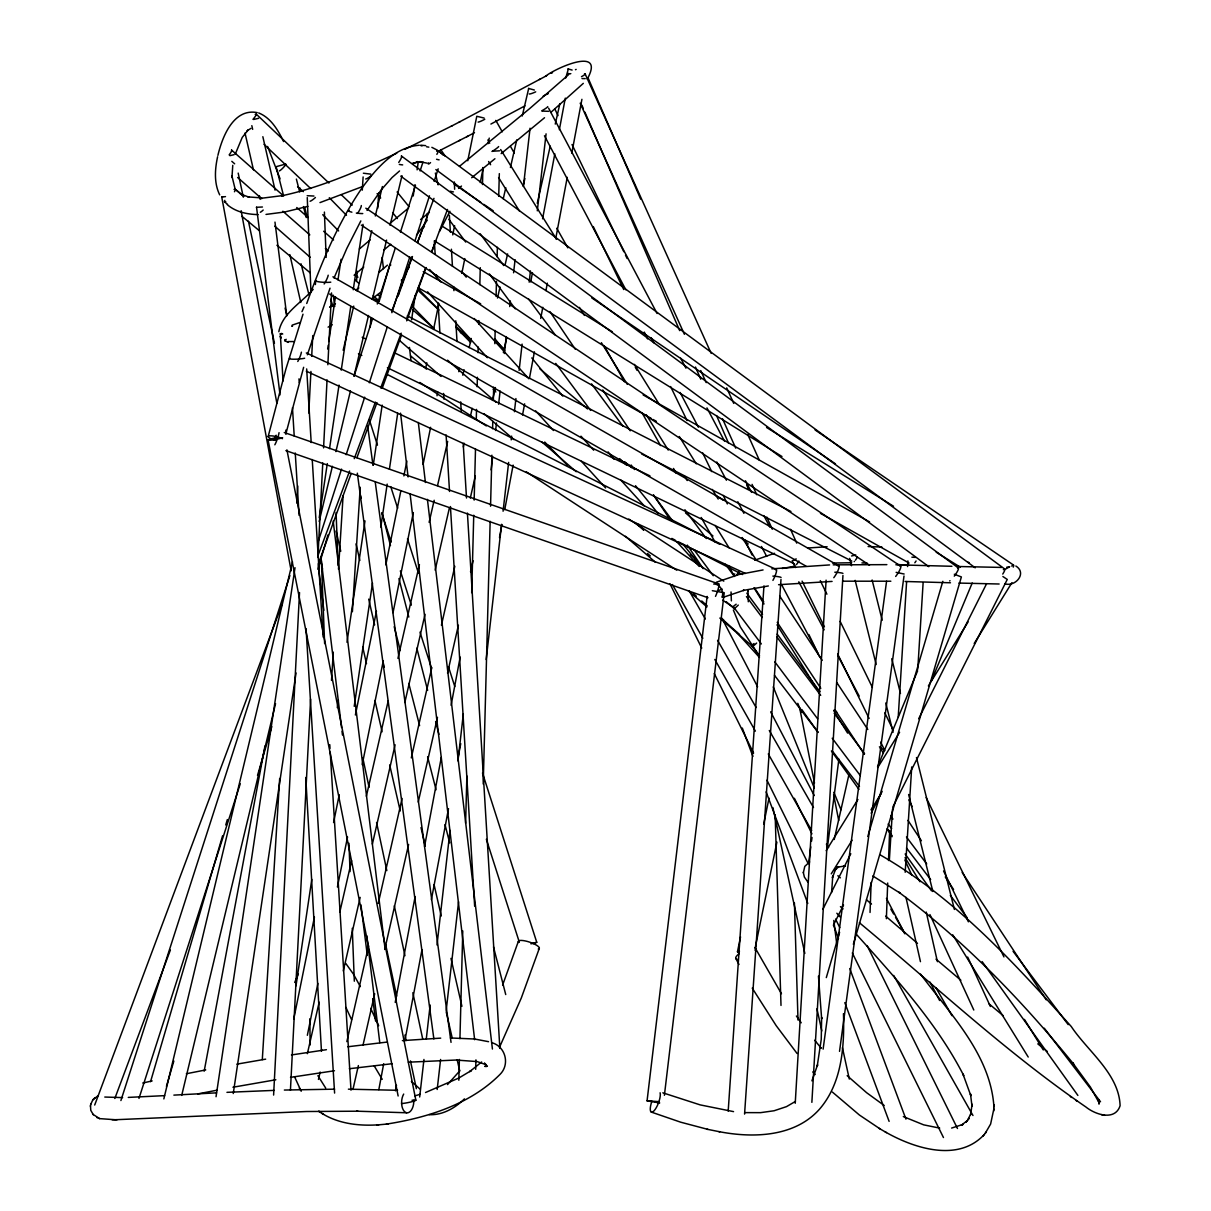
<?xml version="1.0" encoding="UTF-8"?>
<svg xmlns="http://www.w3.org/2000/svg" width="1211" height="1211" viewBox="0 0 1211 1211"><rect width="100%" height="100%" fill="white"/><g stroke="black" fill="none" stroke-linecap="round" stroke-linejoin="round"><path stroke-width="1.5" d="M90.477 1105.688L90.78 1110.336L93.308 1114.71M731.035 591.952L731.368 600.883M458.833 1080.242L459.378 1059.458M459.938 1038.66L462.769 930.956M465.614 823.238L466.871 775.994M471.7 592.694L473.743 515.22M474.152 500.098L475.499 449.084M476.286 418.839L476.544 409.394M477.134 386.718L477.391 377.272M478.042 352.704L478.178 347.042M478.784 324.366L478.89 320.582M479.828 284.676L480.283 267.676M482.478 184.526L482.917 167.512M475.681 1069.343L475.938 1059.882M483.219 783.986L490.152 521.32M490.546 506.213L491.893 455.185M492.589 428.724L492.786 421.171M493.331 400.387L493.679 387.157M494.83 343.697L495.178 330.467M496.086 296.453L496.48 281.33M497.131 256.762L497.373 247.316M498.72 196.303L499.326 173.627M278.833 331.723C282.208 313.271 301.6 302.614 313.18 289.368M870.043 912.458L871.148 882.425M886.376 918.695L887.693 883.031M888.526 860.506L889.646 830.458M985.194 1133.375L990.613 1124.065L993.837 1108.958M993.928 1106.748C990.492 1054.539 950.151 1013.955 920.511 974.098M993.762 1110.911L994.004 1104.81M273.61 1095.062L299.526 592.512M308.775 413.027L310.924 371.459M311.696 356.352L312.771 335.568M315.405 284.555L315.602 280.77M290.428 1090.233L310.606 699.141M317.903 557.454L322.777 462.98M323.564 447.873L327.061 379.86M327.848 364.738L331.542 292.941M795.233 1103.266L826.099 580.145M811.87 1102.343L842.947 575.437M262.303 1059.625L279.68 778.461M296.71 502.959L297.755 485.974M331.496 680.431L333.282 652.139M338.49 569.17L343.107 495.617M356.609 280.649L357.2 271.219M362.286 190.142L363.118 176.942M352.401 611.691L360.212 487.231M370.278 326.94L370.869 317.524M377.741 208.141L378.695 193.064M889.374 859.961L892.522 809.175M898.229 717.018L906.615 581.598M907.539 566.551L907.887 560.905M905.192 872.268L911.716 766.941M917.771 669.138L923.13 582.627M803.347 872.768L804.785 866.38L809.614 861.96M728.189 1111.108L763.959 585.867M744.568 1114.105L780.989 579.448M309.91 1018.678L310.077 1045.048M232.769 165.317L231.967 177.472L231.937 175.989L235.025 188.659M419.672 1096.999L423.956 1059.458M426.302 1038.811L430.162 1005.009M437.004 944.928L450.053 830.398M457.97 760.932L463.313 713.99M491.121 469.929L492.62 456.774M495.617 430.495L496.465 422.987M498.614 404.217L500.098 391.062M504.381 353.521L506.304 336.613M509.725 306.58L510.376 300.949M513.585 272.778L515.084 259.638M523.424 186.418L530.055 128.215M437.186 1089.491L440.607 1059.458M446.178 1010.64L458.575 901.741M486.171 659.541L501.581 524.363M503.08 511.224L508.635 462.405M511.209 439.881L511.632 436.127M514.418 411.71L515.916 398.57M519.125 370.415L522.108 344.121M529.177 282.163L530.448 270.901M537.306 210.82L546.07 133.846M659.707 1102.918L647.068 1100.829L707.133 596.402M664.4 1095.289L724.239 592.739L712.325 590.696M808.6 863.7L810.795 846.852M811.521 841.251L812.021 837.497M827.204 849.002L838.905 759.161M823.117 1049.135L886.573 581.28M839.526 1051.36L903.996 576.027M295.999 985.845L311.787 879.398M337.279 707.618L338.399 700.155M346.982 642.269L364.995 520.897M373.306 464.873L382.176 405.125M413.208 195.985L414.873 184.783M417.099 169.843L418.204 162.38M354.217 706.316L372.504 583.066M380.814 527.057L387.187 484.112M389.412 469.172L397.723 413.148M411.573 319.78L415.176 295.514M426.272 220.826L427.377 213.348M747.777 590.983L747.974 589.636L748.292 601.776M216.042 1096.712L295.015 567.702M327.666 349.01L328.226 345.271M328.786 341.532L335.477 296.665M337.99 279.847L341.063 259.275M233.254 1093.548L296.044 672.953M319.204 517.808L327.303 463.601M329.528 448.645L339.019 385.098M341.245 370.142L350.736 306.58M353.249 289.762L363.012 224.338M756.648 643.056L752.712 646.568L753.075 645.66M90.764 1104.25L92.838 1099.86L98.03 1095.728M1098.861 1099.724L1099.058 1104.114L1098.634 1100.875L1098.498 1101.692L1090.475 1087.175L1072.613 1062.774L1073.673 1064.121C1021.978 1000.695 964.667 940.962 898.774 892.189L900.091 893.112L872.783 875.977M90.401 1106.218L90.855 1103.705M204.175 1071.19L264.982 745.915M378.816 1089.673L383.705 1063.682M395.225 1002.405L415.131 896.564M424.561 846.428L441.319 757.299M451.097 705.302L460.18 657.028M530.721 281.951L532.462 272.657M542.589 218.813L554.82 153.827M559.361 129.683L565.295 98.121M395.437 1090.869L396.481 1085.298M404.868 1040.749L421.973 949.757M431.404 899.622L448.509 808.63M458.288 756.648L460.74 743.645M499.492 537.533L501.944 524.545M504.73 509.68L513.116 465.115M522.546 414.979L524.635 403.838M529.525 377.847L534.414 351.856M540.712 318.432L542.8 307.291M545.949 290.579L547.342 283.147M555.728 238.582L567.248 177.306M571.789 153.161L581.916 99.317M217.602 156.734C214.892 169.222 213.893 183.043 219.691 194.85M293.758 1019.041L314.421 917.075M333.585 822.541L339.231 794.734M355.383 715.02L376.439 611.222M385.825 564.871L400.871 490.727M403.868 475.893L406.881 461.058M425.666 368.371L426.802 362.816M433.568 329.453L438.821 303.492M452.732 234.904L454.609 225.64M467.764 160.76L476.786 116.271L484.112 118.042M307.352 1035.299L317.872 983.393M337.415 886.997L347.557 836.952M362.21 764.656L383.266 660.843M393.03 612.645L413.329 512.556M423.108 464.358L430.616 427.286M437.004 395.77L437.761 392.061M461.815 273.414L464.812 258.594M480.222 182.589L483.234 167.754M488.124 143.655L489.244 138.099M737.484 951.71L740.526 936.905M763.717 823.995L769.03 798.079M755.225 947.638L776.887 842.129M346.846 1041.627L368.613 945.821M378.226 903.451L402.082 798.427M411.301 757.889L431.797 667.609M441.425 625.224L454.821 566.279M470.307 498.099L475.317 475.984M492.483 400.447L495.405 387.55M503.367 352.537L506.713 337.808M537.26 203.297L550.233 146.183M555.259 124.082L559.86 103.813M565.719 78.019L568.398 68.815M352.946 1089.522L358.38 1065.559M362.982 1045.305L374.699 993.701M384.75 949.485L408.607 844.461M418.234 802.091L437.474 717.336M447.525 673.119L458.409 625.209M470.534 571.774L473.047 560.723M834.212 839.465L848.82 775.131M307.367 1053.661L319.174 1002.178M339.807 912.095L351.614 860.612M366.358 796.263L388.262 700.654M397.95 658.375L419.43 564.614M429.118 522.319L434.174 500.264M437.549 485.55L447.661 441.425M462.829 375.243L464.085 369.733M469.141 347.663L471.246 338.474M503.261 198.74L505.789 187.72M510.421 167.496L516.749 139.916M522.229 116.014L528.692 88.418M318.448 1079.41L320.143 1072.053M343.303 970.934L360.167 897.396M372.382 844.082L395.119 744.81M404.822 702.516L425.031 614.265M435.143 570.139L449.463 507.636M463.374 446.965L464.207 443.287M470.534 415.706L472.214 408.349M497.494 298.042L500.022 287.022M505.078 264.952L507.606 253.916M523.197 185.904L524.878 178.547M163.848 1098.907L292.487 561.798M343.152 350.267L353.733 306.111M357.26 291.397L371.792 230.696M375.319 215.982L382.373 186.555M181.711 1095.395L275.548 703.606M319.159 521.502L332.389 466.326M335.901 451.612L350.448 390.911M353.975 376.197L368.507 315.496M372.473 298.935L386.566 240.081M390.093 225.352L401.991 175.701M268.176 436.505L285.917 368.961L303.007 314.209M285.826 434.007L303.643 367.296M217.904 155.371C222.219 137.01 233.496 107.976 257.247 112.623M150.542 1081.711L222.567 835.832M225.746 824.994L227.335 819.575M379.331 300.706L389.927 264.558M166.437 1086.358L173.839 1061.048M257.519 775.403L271.824 726.6M317.903 569.306L327.954 534.959M397.859 296.332L403.157 278.242M826.296 977.61L839.601 932.364M867.803 836.468L942.839 581.325M853.361 944.277L961.383 576.951L954.329 574.241M307.352 354.808L330.028 288.173M120.903 1100.557L289.898 575.513M354.127 375.925L372.655 318.387M377.287 304.006L395.225 248.27M400.432 232.088L415.479 185.328M420.111 170.948L423.002 161.956M138.977 1098.422L240.262 783.774M317.812 542.831L341.532 469.111M346.164 454.715L364.678 397.178M369.31 382.797L387.248 327.061M391.88 312.68L409.818 256.929M415.025 240.747L429.496 195.804M434.128 181.408L438.185 168.829M735.38 607.831L738.301 605.076M235.343 153.948L242.23 137.418L248.134 130.046L247.074 130.849L250.904 128.366M518.399 941.28L502.61 985.118M539.319 948.334L521.305 998.015L499.447 1047.424M306.731 303.492C321.324 263.059 337.869 222.748 362.513 187.266C376.47 168.511 394.241 147.182 419.324 145.229M398.252 295.62L412.467 256.535M417.644 242.321L423.456 226.321M318.175 564.281L351.129 473.652M356.942 457.667L376.984 402.582M382.146 388.353L401.537 335.053M406.699 320.839L426.09 267.525M431.903 251.525L435.778 240.868M94.7 1105.037L281.86 604.849M391.653 311.469L412.149 256.671M417.447 242.533L433.977 198.347M114.833 1098.468L170.388 949.999M317.872 555.864L349.616 471.034M354.248 458.651L375.41 402.097M380.693 387.959L401.204 333.176M406.487 319.038L425.666 267.782M431.616 251.873L447.495 209.458M294.712 982.439L298.33 973.856M449.917 211.259L439.548 231.422M334.039 278L346.815 248.452L360.833 220.917M877.551 766.79L917.605 670.849M931.426 680.718L972.206 583.021M811.915 1080.833L817.607 1064.802L817.198 1066.301L821.24 1039.462L821.648 1017.407L821.648 1018.799L818.454 976.111M822.814 909.4L850.803 853.74M871.163 813.247L882.198 791.313M918.665 718.774L986.541 583.823M833.35 925.28L843.537 905.026M892.734 807.192L1007.264 579.448L1002.89 576.512M280.044 394.847L256.55 207.187M301.963 311.666L304.052 306.943M826.144 850.697L857.903 799.502M877.763 767.502L899.591 732.307M928.383 685.926L968.089 621.939M831.276 873.812L852.12 840.222M870.981 809.826L880.912 793.826M974.204 643.465L1011.927 582.673M367.039 210.426L381.041 190.082L392.092 177.502L399.554 170.963M423.865 225.367L427.195 220.13M283.026 380.996L280.316 333.782L281.663 333.419M482.493 772.981L536.745 942.279L533.249 943.657M424.546 224.307L416.478 235.222M647.068 1100.829L659.132 1101.647M736.742 574.862L738.907 571.94M587.259 79.109C605.969 45.185 554.714 68.527 545.45 76.308M459.741 1070.902L447.51 1084.572M885.211 1131.891C913.745 1148.195 958.007 1162.742 984.119 1134.692M982.984 1136.13L986.329 1131.952M761.341 643.934L733.215 606.514L736.167 604.198M759.6 655.847L751.562 645.342L752.273 644.752M548.644 111.321L541.847 111.064M291.155 570.85L221.749 197.075L222.642 196.772M95.033 1097.65L92.838 1099.86M481.63 1061.986L469.686 1071.629L471.367 1070.509L458.787 1078.047L425.53 1092.519M583.308 83.362L550.778 112.456M1006.084 568.867L1009.702 566.687L1006.735 567.217M405.776 270.764L409.121 267.586M464.449 1098.861C455.124 1108.05 442.62 1115.301 429.148 1114.68M568.368 74.855L529.646 108.612L459.484 166.331M354.112 275.245L363.754 266.98M387.444 265.148L378.937 272.384M283.631 196.015L276.108 166.694L285.539 164.09M359.364 248.997L370.127 239.929M544.526 117.739L501.142 153.63M383.751 250.102L390.759 244.259M389.881 223.46L408.576 208.02M420.595 219.554L429.36 212.349M471.669 177.745L494.921 158.732M458.591 188.432L461.497 186.055M380.511 292.381L371.732 299.011M754.029 643.525L751.562 645.342M355.913 290.034L358.85 287.946M795.385 1101.45L786.514 1106.627L774.086 1110.759L760.599 1112.652L744.947 1112.621M335.417 303.734L329.695 307.231L330.891 306.534M328.105 327.137L332.314 324.79M524.938 105.872L490.909 124.052M546.661 75.672L459.12 122.144M543.209 96.108L548.144 93.489L546.963 94.11M539.334 79.517L540.515 78.897M551.293 73.281L552.534 72.63M466.704 136.767L474.5 132.695M451.294 126.201L460.119 121.63M438.276 151.299L467.718 136.237M458.863 140.824L459.877 140.309M826.81 848.139L828.657 847.185M452.308 125.672L404.746 149.392M412.679 163.894L417.492 161.563M796.217 558.892L793.023 560.421M396.769 153.191C359.606 170.312 321.823 187.311 281.603 195.819L282.95 195.546L263.287 198.029L247.952 196.893L249.39 197.302L240.414 193.972L241.7 194.683L235.842 189.809M716.352 582.234L739.225 574.453L763.066 569.942M717.533 591.074L722.074 589.03M723.028 597.371L744.129 590.226L743.024 590.484L768.349 585.957M754.771 560.178L774.586 553.291M362.906 186.403L319.976 202.6M299.95 322.489L292.154 325.138M258.594 118.3L253.538 119.495M530.933 943.838L536.745 942.279M234.117 154.66L229.893 155.674M414.904 1095.849L420.278 1094.275M412.27 163.349L421.004 161.684L419.551 161.699L426.862 163.107M307.882 206.354L284.827 211.97L266.011 214.423M855.783 554.941L851.56 555.985M142.747 1083.028L152.147 1080.908M782.109 568.519L795.203 566.127M733.366 574.286L734.82 573.984M186.358 1073.733L205.719 1069.934M197.862 1093.896L217.299 1090.142M232.951 1087.236L275.851 1079.758M236.841 1064.151L265.648 1059.156M951.619 1128.062L963.002 1124.413L961.216 1125.322L967.105 1120.796L965.969 1122.219L969.027 1118.404L967.892 1119.827L971.161 1112.879L970.662 1114.726L972.055 1104.19L971.979 1106.127L970.48 1093.881L970.859 1095.728L962.972 1074.051L963.729 1075.595C936.481 1022.462 895.519 978.064 856.01 933.893M225.488 196.621L221.795 197.09M291.442 1054.948L326.425 1049.695M290.519 1077.366L334.463 1070.751M484.945 1066.21L487.412 1065.907M386.324 1124.126C427.211 1117.768 470.519 1104.296 500.264 1074.142C510.134 1064.121 505.426 1046.213 491.636 1042.656M320.93 1050.452L322.277 1050.27M347.799 1046.758L386.294 1042.171M349.343 1068.723L392.258 1063.697M771.861 568.837L829.565 564.931M262.439 207.005L256.429 207.293M778.567 584.701L832.078 581.416M320.098 1112.137L318.66 1111.183C335.916 1123.581 358.168 1126.26 378.831 1124.792M402.4 1040.612L440.713 1038.13M377.015 1124.974L388.141 1123.959M293.743 341.547L287.885 341.593M408.364 1062.198L455.987 1060.034L477.134 1061.578L486.156 1064.726L484.521 1063.319L485.868 1064.984L484.536 1063.213M807.586 547.993L827.143 546.766M843.643 866.001L845.475 865.895L836.877 867.288L838.799 866.652L834.394 870.754L835.666 869.089L832.381 877.718L832.774 875.886L831.594 892.492M1005.069 583.884C1015.696 586.896 1027.261 573.075 1015.862 566.021M173.869 1095.122L216.512 1092.852M164.62 1095.637L128.275 1097.408M226.957 1092.337L274.14 1090.384M832.578 563.039L851.742 562.767M284.358 1090.051L334.599 1089.173M122.614 1097.605L104.782 1097.045M313.952 196.046L307.185 195.698M833.229 564.841L886.861 564.644M843.128 581.189L890.842 581.219M92.884 1114.287L99.635 1118.616L115.242 1119.736L306.534 1111.516L357.911 1111.198L356.73 1111.183L406.699 1112.773M1001.724 567.429L957.008 566.476M486.807 1066.482L484.96 1066.467M112.078 1119.736L117.104 1119.721M450.431 1037.963L474.576 1039.008L488.563 1041.687M999.136 584.005L958.885 583.066M348.405 1089.173L397.586 1090.294M282.738 334.024L280.316 333.782M861.929 562.933L867.015 563.024M492.393 151.239L499.598 150.8M895.883 564.78L951.922 566.294M905.101 581.477L950.468 582.779M868.12 546.524L881.896 547.054M258.079 214.604C247.226 214.362 235.767 211.986 227.335 204.72M911.883 557.181L915.652 557.378M859.356 922.706C934.226 984.861 1005.599 1051.89 1085.964 1107.036C1095.213 1114.559 1114.998 1121.325 1120.099 1105.749C1119.1 1073.854 1087.841 1051.436 1071.251 1026.504C1014.212 962.896 954.995 897.745 880.125 854.86M370.838 174.142L363.376 173.218M897.563 564.508L908.886 565.355M420.777 145.199L425.742 145.638M939.691 1128.107L923.69 1124.852L903.315 1116.572M896.14 572.364L904.133 574.014M582.007 78.564L585.216 78.624M428.83 147.136L426.575 146.788M733.548 1111.622L700.17 1104.886L662.826 1092.806M718.819 1131.604C752.97 1138.264 794.704 1137.129 819.529 1109.155C842.023 1083.134 844.521 1046.455 843.462 1013.637M726.661 566.052L730.263 566.703M651.276 1112.076L680.733 1122.203L707.951 1129.409M707.073 1129.242L719.758 1131.785M1101.404 1114.635L1102.752 1114.922M1103.297 1115.028L1104.674 1115.316M422.003 145.956L420.701 145.562M534.339 90.023L528.541 88.433M572.122 70.056L567.929 68.891M655.287 1101.813L658.86 1102.964M284.252 432.509L718.744 583.944M285.902 450.613L707.981 597.719M967.831 562.131L969.254 562.676M96.789 1117.496L97.667 1117.844M98.772 1118.268L99.635 1118.616M431.858 147.333L437.383 150.194M306.322 352.946L776.327 569.488M306.262 371.141L745.386 573.454M258.7 112.941C271.007 117.906 278.061 130.198 283.586 141.551M362.21 337.248L365.616 338.898M394.559 352.84L649.959 475.878M358.426 353.809L361.832 355.444M387.384 367.75L794.31 563.796M372.307 298.073L378.967 301.478M407.32 315.92L790.934 511.481M641.648 453.958L851.802 561.087M386.581 374.093L719.758 544.329M284.812 340.685L288.173 342.41M671.848 538.426L675.208 540.151M678.569 541.877L742.525 574.544M423.245 271.627L480.676 303.825M643.132 394.922L869.574 521.911M418.431 287.9L651.442 418.567M653.077 419.49L656.362 421.322M820.452 513.343L909.052 563.039M332.904 276.819L838.905 565.885M329.619 294.016L806.057 566.173M832.351 1092.034L859.432 1115.043L880.2 1128.985M878.989 1128.274L886.467 1132.618M442.03 226.109L612.342 331.784M766.593 427.498L893.536 506.259M434.9 241.171L781.973 456.517M936.224 552.216L960.323 567.172M460.362 332.45L469.868 338.52M715.474 495.208L723.391 500.249M419.808 382.449L486.307 425.924M628.781 519.065L723.769 581.159M526.331 471.851L676.722 570.169M722.634 600.187L735.304 608.467M322.05 1113.409L323.488 1114.362M365.813 208.171L900.651 566.158M361.302 225.079L869.483 565.219M884.227 1105.522L866.622 1092.7L847.17 1075.686M454.14 184.163L480.706 202.252M483.825 204.387L493.195 210.759M815.079 429.935L1013.531 565.068M591.695 297.861L835.454 463.843M1070.327 1096.515L1071.69 1097.469M1075.671 1100.239L1077.079 1101.223M884.015 750.109L879.398 746.824M438.11 150.648L1004.782 569.064M435.869 169.57L975.203 567.808M401.507 156.083L958.355 567.959M400.765 176.125L928.792 566.672M420.066 1089.083L411.392 1081.453M1047.318 1051.451L1037.782 1043.867M837.83 875.72L840.404 877.839M235.176 189.188L243.88 196.409M224.61 201.934L227.517 204.341M242.049 216.375L259.472 230.801M276.91 245.227L310.319 272.899M410.544 355.883L426.514 369.113M1003.132 1015.605L989.099 1003.934M539.818 368.795L587.577 408.955M742.434 539.137L748.231 544.011M297.603 186.782L303.401 191.656M624.694 461.769L631.93 467.855M685.471 512.874L712.976 535.989M438.609 151.027L443.393 155.265M960.868 980.229L935.997 959.127M840.434 906.645L843.098 908.886M866.501 899.818L871.496 904.072M885.65 916.137L917.484 943.354M354.611 279.65L358.91 283.359M373.2 295.756L378.922 300.722M447.555 360.197L496.177 402.324M541.923 441.985L576.239 471.73M634.867 522.531L643.45 529.964M726.373 601.837L734.956 609.269M399.539 340.488L441.001 376.424M483.9 413.602L513.933 439.623M625.451 536.276L655.484 562.298M688.378 590.801L706.952 606.908M719.834 618.064L752.712 646.568M282.859 211.229L309.789 234.873M325.365 248.573L328.211 251.055M355.141 274.7L357.972 277.198M377.802 294.621L380.648 297.104M274.761 226.169L310.198 257.277M647.491 553.457L650.337 555.955M231.619 150.119L282.587 195.047M296.756 207.535L308.078 217.511M323.655 231.24L333.555 239.975M412.845 309.88L434.083 328.59M690.361 554.502L696.022 559.497M231.816 161.32L234.646 163.818M237.659 177.502L261.727 198.725M693.6 593.784L696.31 596.175M701.759 600.974L707.133 605.727M723.603 620.32L739.588 634.564M834.273 709.934L836.725 712.129M256.248 114.122L328.923 183.028M341.26 194.714L352.219 205.113M494.815 340.306L504.412 349.404M619.578 458.606L626.435 465.1M264.059 144.336L310.667 188.538M418.991 291.23L438.185 309.426M456.002 326.319L471.094 340.624M329.301 197.711L346.482 215.301M417.825 288.385L438.972 310.031M456.153 327.621L470.685 342.501M322.747 214.695L338.611 230.938M412.603 306.701L433.735 328.363M493.195 389.246L495.844 391.955M544.723 442.03L567.187 465.024M839.147 915.698L840.267 916.878L836.831 913.23M812.823 1071.902L815.215 1074.505M429.648 269.508L441.092 282.118M474.167 318.523L528.844 378.755M580.977 436.187L593.693 450.189M620.395 479.617L644.555 506.228M676.343 541.241L699.231 566.46M427.574 291.836L487.337 357.669M535.656 410.892L553.457 430.51M581.431 461.33L605.591 487.942M638.666 524.348L643.752 529.964M736.576 632.203L759.464 657.422M820.664 1047.545L821.285 1048.226L814.655 1040.234M808.04 882.304L804.392 877.097L803.287 872.298M345.619 963.214L353.415 974.083L360.363 986.662M325.714 1088.099L317.887 1075.686M397.102 191.974L409.03 206.657M461.467 271.279L466.235 277.152M531.796 357.926L562.782 396.103M608.073 451.915L614.038 459.257M635.487 485.687L658.133 513.585M683.171 544.435L701.048 566.46M377.105 193.593L380.678 197.999M392.606 212.682L397.375 218.555M495.102 338.974L504.639 350.721M797.095 1053.525L776.175 1025.641L752.243 988.131M774.525 675.375L818.136 732.428L801.727 709.434M833.062 751.94L859.462 786.469M888.163 824.01L891.599 828.506M906.524 848.033L930.638 879.564M1044.276 1028.2L1100.527 1101.768M746.445 596.569L762.188 617.519M776.826 636.971L820.695 695.356M834.197 713.309L864.578 753.726M1013.077 951.301L1068.208 1024.642M774.843 661.887L817.592 718.774M832.214 738.226L860.34 775.645M890.721 816.063L892.961 819.06M906.464 837.013L926.718 863.958M950.347 895.383L967.226 917.847M480.131 233.723L503.761 265.572M528.511 298.935L555.516 335.326M591.528 383.857L623.029 426.317M684.911 509.74L706.301 538.547M725.419 564.326L734.426 576.466M746.809 593.148L762.552 614.371M777.174 634.095L819.938 691.723M448.842 219.312L465.72 242.064M489.35 273.913L515.22 308.79M555.728 363.391L590.605 410.408M631.113 464.994L634.488 469.55M653.622 495.329L672.741 521.108M694.13 549.93L713.249 575.709M758.48 654.803L740.224 626.753L733.382 610.041M831.427 750.956L858.932 789.39M887.542 829.384L891.947 835.529M905.147 853.982L931.547 890.887M982.151 961.625L1077.881 1095.425M796.399 1016.029L801.228 1022.795M441.031 149.997L445.254 156.28M549.9 311.56L575.27 349.207M602.745 389.987L630.22 430.768M653.486 494.921L670.394 520.019M687.318 545.117L703.167 568.64M779.627 595.918L822.163 660.343M836.68 682.353L867.803 729.506M880.246 748.368L883.364 753.075M962.2 872.525L1046.213 999.817M754.408 587.744L763.747 601.882M777.22 622.318L820.801 688.332M835.318 710.327L864.366 754.332M907.932 820.347L921.404 840.782M945.276 876.931L953.572 889.495M382.222 1079.304L374.123 1065.756M500.673 149.558L556.545 239.339M634.382 364.39L659.329 404.459M679.295 436.52L696.249 463.783M712.219 489.426L718.199 499.053M742.161 537.533L756.118 559.966M488.608 161.517L490.606 164.726M498.584 177.548L519.549 211.214M579.418 307.397L584.413 315.42M601.367 342.668L627.313 384.356M646.28 414.813L668.23 450.083M684.2 475.741L687.182 480.54M715.126 525.438L729.098 547.872M754.044 587.956L764.02 603.986M776.993 624.831L816.91 688.953M833.698 710.6L847.609 733.109M1024.43 1019.39L1043.292 1049.952M887.163 828.657L892.129 836.695M905.041 857.615L919.951 881.729M952.724 934.816L1028.215 1057.036M781.458 993.731L755.376 948.274M294.53 1076.685L301.191 1091.262M299.299 1088.068L300.222 1089.643M890.842 909.113L893.657 914.033M895.534 917.317L904.95 933.711M935.967 987.798L951.952 1015.666M689.362 591.135L705.347 619.003M717.578 640.316L756.133 707.527M769.288 730.475L813.489 807.525M495.799 120.389L502.262 131.817M510.573 146.531L514.266 153.07M556.757 228.243L567.838 247.846M635.26 367.16L637.107 370.415M487.851 139.961L489.698 143.231M604.228 345.877L624.543 381.828M642.087 412.89L660.57 445.572M673.498 468.445L676.268 473.35M701.199 517.475L715.065 541.998M728.916 566.506L734.456 576.315M672.408 584.55L702.834 638.303M714.823 659.465L755.392 731.126M768.289 753.938L811.627 830.489M893.688 975.445L972.978 1115.513M735.804 958.461L738.998 964.471M548.613 108.173L657.089 313.513M680.703 358.229L685.956 368.174M706.952 407.91L724.45 441.031M745.446 480.782L751.577 492.377M763.823 515.553L769.939 527.148M798.821 581.795L824.191 629.826M838.179 656.317L859.174 696.068M544.466 135.768L625.83 289.792M651.2 337.808L653.819 342.774M680.067 392.455L698.444 427.241M716.821 462.012L726.433 480.237M737.817 501.763L743.932 513.358M761.431 546.479L766.684 556.409M781.549 584.565L820.044 657.437M886.437 898.38L904.738 933.545M930.018 982.091L939.6 1000.498M721.847 618.094L757.586 686.728M770.65 711.841L814.231 795.536M794.371 798.276L811.93 833.849M867.137 945.624L957.477 1128.516M669.955 583.763L701.744 648.112M714.278 673.513L753.59 753.106M766.972 780.202L807.964 863.186M835.56 919.073L839.753 927.55M852.302 952.951L943.46 1137.538M820.286 580.644L826.901 594.207M840.131 621.334L872.404 687.424M884.817 712.855L893.082 729.809M926.173 797.595L1003.949 956.917M792.161 560.799L795.476 567.565M802.091 581.129L824.434 626.889M837.664 654.016L869.104 718.426M880.7 742.146L884.832 750.623M908.825 799.775L912.125 806.556M943.566 870.966L968.391 921.813M554.759 108.793L558.044 115.605M572.016 144.533L623.832 251.721M625.481 255.127L627.131 258.533M808.872 634.549L817.925 653.259M593.299 226.593L623.741 289.55M644.297 332.086L647.582 338.898M670.606 386.536L687.061 420.565M702.683 452.884L711.735 471.609M723.239 495.42L727.357 503.927M744.629 539.667L752.031 554.971M267.601 146.47L280.089 178.865M345.922 1007.461L351.553 1019.586M378.68 1025.732L370.687 1008.369M967.68 957.068L990.401 1006.508M904.844 859.977L911.898 875.326M929.912 914.547L973.795 1010.019M585.17 73.962L711.175 353.385M726.721 387.883L733.73 403.399M747.732 434.446L759.388 460.316M790.511 529.313L796.732 543.118M580.19 103.192L684.412 334.312M700.745 370.536L706.195 382.615M722.528 418.824L735.743 448.146M752.076 484.37L756.754 494.724M766.866 517.142L772.3 529.222M587.986 77.746L640.68 199.149M581.84 105.145L583.339 108.612M584.852 112.093L679.689 330.618M695.492 367.039L700.76 379.179M716.564 415.6L728.613 443.362M746.672 484.975L748.186 488.457M435.37 173.067L438.11 184.859L437.973 183.361M797.792 703.349L801.334 712.068M833.895 792.312L840.979 809.75M773.254 686.894L814.322 788.073M833.864 926.006L838.496 938.419M849.744 968.528L905.949 1119.131M742.313 728.053L752.894 756.406M766.124 791.843L807.782 903.451M844.809 1002.663L889.116 1121.371M330.724 299.299L333.025 306.504M369.385 419.975L377.469 445.194M390.729 486.61L397.662 508.226M407.471 538.85L418.431 573.06M448.448 666.716L454.791 686.531M381.889 513.282L391.123 542.089M400.357 570.911L411.331 605.137M419.99 632.142L431.525 668.169M486.353 839.268L519.247 941.931M299.859 187.902L300.797 191.459M296.377 179.077L299.662 191.898M303.431 206.551L306.247 217.556M381.995 512.601L390.472 545.586M398.934 578.57L408.818 617.05M416.811 648.203L427.634 690.361M435.627 721.514L438.927 734.335M493.498 946.926L505.729 994.564M301.039 263.816L309.032 294.969M360.318 494.724L361.256 498.387M394.196 626.677L400.311 650.489M408.773 683.473L419.596 725.631M427.604 756.784L436.066 789.769M445.012 824.585L449.705 842.917M872.117 580.008L882.183 620.274M891.78 658.708L900.469 693.479M916.47 757.541L954.404 909.461M849.653 558.392L851.484 565.719M855.148 580.357L876.174 664.551M885.771 702.985L893.082 732.277M908.628 794.507L932.864 891.508M262.848 136.707L275.079 190.142M289.838 254.613L300.797 302.523M356.049 543.86L359.849 560.451M368.704 599.142L374.608 624.921M383.463 663.613L384.311 667.306M421.004 827.582L425.228 846.005M434.083 884.696L441.258 916.016M450.961 958.385L461.921 1006.296M251.827 125.656L252.66 129.35M245.016 133.028L253.462 169.873M259.366 195.667L260.198 199.361M285.085 308.048L286.78 315.42M336.128 530.978L340.76 551.247M362.694 647.052L366.494 663.628M374.926 700.473L382.101 731.792M389.685 764.958L400.235 811.007M446.208 1011.836L452.112 1037.615M457.168 1059.731L459.696 1070.781M304.854 207.641L306.928 216.799M926.233 912.065L937.42 961.685M905.949 897.336L920.451 961.655M842.432 1047.697L849.305 1079.062M772.89 807.586L804.831 953.405M816.956 1008.778L821.815 1030.924M238.189 173.097L243.305 197.151M248.437 221.204L274.458 343.319M320.582 559.785L322.55 569.034M362.77 757.753L369.083 787.347M376.576 822.511L386.824 870.603M394.317 905.767L404.958 955.721M412.845 992.717L422.7 1038.977M385.613 944.368L396.648 996.169M404.928 1035.027L406.109 1040.582M410.453 1060.927L416.372 1088.674M286.901 449.841L415.842 1100.193M268.1 440.077L398.131 1096M833.622 794.658L838.708 820.468M799.593 707.512L814.488 783.108M826.462 843.946L827.189 847.639M241.125 210.699L276.85 403.142M367.66 426L372.988 465.342M375.259 482.205L451.037 1042.368M333.267 295.196L334.781 306.444M357.336 473.183L433.871 1038.962M836.665 943.324L833.804 920.436M274.973 222.097L286.78 315.874M318.19 565.34L323.867 610.344M360.939 904.814L367.327 955.464M372.746 998.606L375.592 1021.1M333.192 521.048L385.053 948.743M320.839 556.818L341.547 727.508M342.002 731.262L342.456 735.016M366.797 935.725L379.77 1042.656M401.462 279.892L402.128 285.524M409.454 347.436L410.998 360.56M418.325 422.472L425.424 482.508M427.422 499.386L492.423 1049.029M382.146 257.459L383.478 268.706M400.553 413.163L408.092 476.937M410.09 493.831L474.651 1039.719M454.382 181.968L454.625 189.234M449.372 215.27L450.386 232.24M451.415 249.209L452.445 266.163M453.701 286.901L453.928 290.67M455.76 320.824L457.016 341.563M458.621 367.947L458.848 371.716M460.68 401.885L461.24 411.301M463.192 443.347L466.507 498.009M467.416 513.086L499.871 1048.408M434.325 240.777L435.127 253.977M436.384 274.715L436.611 278.485M438.094 302.977L439.926 333.146M443.574 393.454L443.922 399.115M446.102 434.931L449.523 491.469M450.431 506.546L474.651 906.161M306.671 368.931L311.197 442.56M312.241 459.559L323.155 637.047M329.77 744.659L329.998 748.443M330.24 752.213L351.008 1090.188M298.996 378.861L299.223 382.646M292.472 407.683L294.212 436.005M295.257 453.005L299.087 515.311M306.05 628.6L334.599 1093.079M285.841 430.087L286.053 433.856M305.762 777.477L321.475 1051.254M324.397 212.061L326.153 257.428M336.083 512.541L338.141 565.461M348.95 843.265L350.055 871.617M352.265 928.307L354.323 981.213M307.261 197.59L310.939 292.078M321.384 560.436L324.624 643.586M794.416 902.937L798.004 1020.04M775.146 814.67L781.004 1005.433M739.119 952.966A8.28 1.423 11.6 0 1 739.482 951.195M834.803 572.213A8.28 0.848 3.4 0 1 842.932 573.378M772.86 576.088A8.28 0.923 3.9 0 1 781.08 577.48M286.114 164.348A8.28 1.362 -49.9 0 1 279.287 170.963M255.188 114.394A8.28 1.272 -46.5 0 1 253.008 119.314M231.498 150.058A8.28 1.408 -48.6 0 1 229.136 154.902M694.554 560.012A8.28 1.408 -48.6 0 1 695.704 561.026M234.041 189.446A8.28 1.544 -50.4 0 1 234.465 191.747M225.746 201.677A8.28 1.544 -50.4 0 1 224.822 200.36M263.196 210.048A8.28 1.589 -48.7 0 1 260.335 212.258M315.42 197.499A8.28 1.529 -44.3 0 1 310.061 201.238M371.308 175.701A8.28 1.408 -39.1 0 1 365.677 179.001M723.542 619.517A8.28 1.408 -39.1 0 1 722.755 619.487M484.794 119.268A8.28 1.135 -29.5 0 1 478.118 122.099M535.701 91.854A8.28 1.029 -25.8 0 1 529.222 93.958M570.805 73.629A8.28 1.029 -23.5 0 1 568.67 73.356M575.467 69.693A8.28 1.029 -23.5 0 1 576.164 69.405M584.474 73.841A8.28 1.09 -24.3 0 1 581.477 76.687M547.75 106.613A8.28 0.999 -27.8 0 1 542.21 110.549M498.644 146.561A8.28 0.878 -31.9 0 1 492.105 151.466M291.775 326.304A8.28 0.908 -62.9 0 1 292.426 326.349M286.159 339.307A8.28 0.908 -62.9 0 1 284.857 339.67M798.882 561.026A8.28 1.15 -64.3 0 1 796.127 564.629M857.343 557.166A8.28 1.332 -63 0 1 855.42 560.193M854.436 561.389A8.28 1.332 -63 0 1 854.179 561.632M916.076 560.981A8.28 1.453 -60.7 0 1 914.82 562.767M1011.715 566.082A8.28 1.468 -55.7 0 1 1013.259 567.126M436.687 151.269A8.28 1.438 -53.6 0 1 436.853 154.372M430.541 162.607A8.28 1.438 -53.6 0 1 428.3 162.819M1003.359 569.685A8.28 1.438 -53.6 0 1 1002.753 574.075M401.371 156.022A8.28 1.589 -53.5 0 1 398.737 162.441M957.553 568.08A8.28 1.589 -53.5 0 1 954.268 576.148M950.014 580.705A8.28 1.589 -53.5 0 1 949.651 580.962M361.317 205.552A8.28 1.711 -56.2 0 1 357.502 213.469M900.076 566.158A8.28 1.711 -56.2 0 1 900.182 569.125A8.28 1.711 -56.2 0 1 895.671 576.451M328.196 275.2A8.28 1.711 -60.3 0 1 324.154 283.979M838.073 566.067A8.28 1.711 -60.3 0 1 838.542 569.185A8.28 1.711 -60.3 0 1 833.804 577.708M301.403 352.174A8.28 1.589 -65.3 0 1 297.785 361.483M775.555 569.775A8.28 1.589 -65.3 0 1 776.327 572.167A8.28 1.589 -65.3 0 1 772.921 580.387M279.06 432.66A8.28 1.226 -70.8 0 1 274.836 444.8M274.352 440.229A8.28 1.226 -70.8 0 1 276.138 435.218M718.486 583.99A8.28 1.226 -70.8 0 1 718.501 587.759A8.28 1.226 -70.8 0 1 715.504 596.372M390.669 265.285A8.28 1.06 16.3 0 1 390.593 264.346M424.168 227.078A8.28 1.029 20 0 1 424.486 226.2M453.444 191.898A8.28 0.954 20.5 0 1 450.325 191.202M439.124 159.852A8.28 0.969 17.8 0 1 436.55 159.277M402.673 164.893A8.28 1.075 13.5 0 1 399.312 164.424M362.755 213.575A8.28 1.15 8.5 0 1 356.337 213.045M351.886 212.182A8.28 1.15 8.5 0 1 349.313 210.29M330.785 282.163A8.28 1.12 3 0 1 320.431 282.042A8.28 1.12 3 0 1 315.92 280.483M304.627 358.244A8.28 1.014 -3.5 0 1 293.91 359.228A8.28 1.014 -3.5 0 1 290.034 358.184M282.617 437.746A8.28 0.833 -11.2 0 1 272.127 440.017A8.28 0.833 -11.2 0 1 268.706 439.623A8.28 0.833 -11.2 0 1 278.288 437.247M414.858 1099.997A8.28 0.833 -11.2 0 1 412.3 1101.616A8.28 0.833 -11.2 0 1 401.522 1103.569M412.028 1100.239A8.28 0.833 -11.2 0 1 412.709 1100.148M660.116 1092.776A11.035 3.391 -69.3 0 1 657.406 1105.492A11.035 3.391 -69.3 0 1 651.109 1111.97A11.035 3.391 -69.3 0 1 651.881 1101.238M754.953 947.85A11.035 3.224 -27.5 0 1 754.968 950.166M737.03 959.157A11.035 3.224 -27.5 0 1 738.998 953.768M413.784 1099.815A11.035 6.085 -86.7 0 1 405.518 1112.349A11.035 6.085 -86.7 0 1 403.687 1094.063M518.808 942.506A11.035 2.785 18.6 0 1 529.752 942.173A11.035 2.785 18.6 0 1 538.259 949.061M713.673 584.02A8.28 6.04 59.8 0 1 721.06 588.41A8.28 6.04 59.8 0 1 721.892 597.159M275.654 440.244A8.28 1.862 13.5 0 1 269.054 435.96A8.28 1.862 13.5 0 1 282.451 438.685M281.194 337.748L280.195 336.507L281.119 337.672"/></g></svg>
